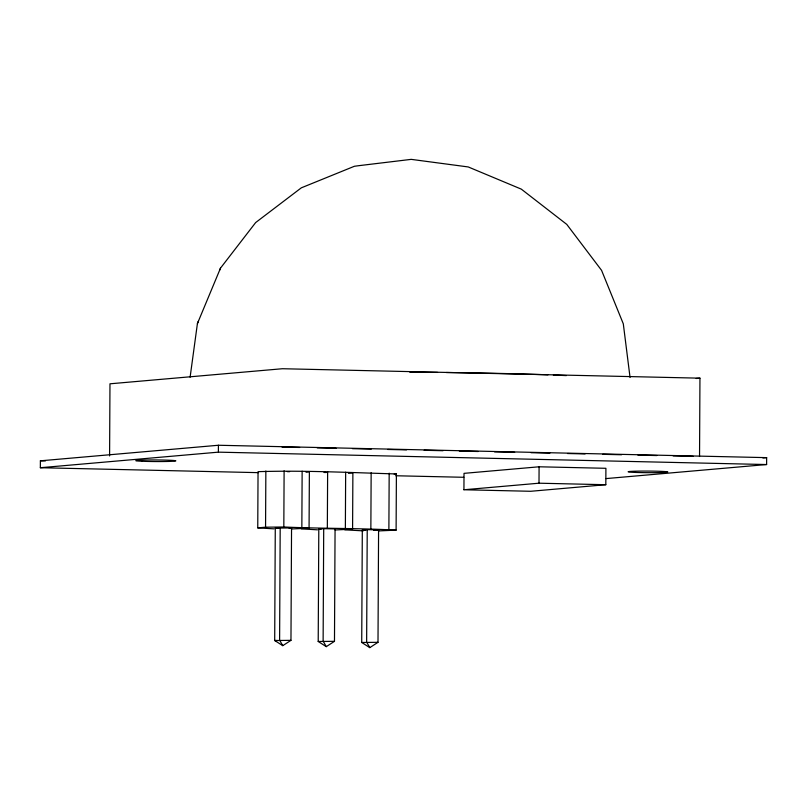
<?xml version="1.0" encoding="UTF-8"?>
<svg xmlns="http://www.w3.org/2000/svg" width="807" height="807" viewBox="0 0 807 807"><rect width="100%" height="100%" fill="white"/><g stroke="black" fill="none" stroke-linecap="round" stroke-linejoin="round"><path stroke-width="1.21" d="M258.381 472.65L40.35 467.727L40.39 460.817L218.415 445.252L766.65 457.64L766.61 464.539L606.138 478.581M109.591 455.945L109.974 383.809L282.44 368.728L699.951 378.17L699.538 456.51M40.35 467.727L218.384 452.152L218.415 445.252M273.997 528.847L257.756 527.869L258.048 471.671C304.148 470.209 350.329 472.65 396.398 473.941L396.106 530.138L378.564 530.925M257.756 527.869L265.564 527.193L265.856 470.985M275.278 528.111L274.693 640.516L282.763 645.671L290.964 640.344L291.549 527.939L275.278 528.111L278.687 528.182M280.19 527.677L279.605 640.082L282.763 645.671M396.106 530.138C358.722 528.081 321.236 528.706 283.822 526.991L284.114 470.794M301.848 527.405L302.141 471.197M318.21 641.494L318.795 529.089L323.708 528.666L335.066 528.918L334.481 641.323L326.28 646.659L318.21 641.494L334.481 641.323M323.708 528.666L323.123 641.071L326.28 646.659M327.339 527.98L327.632 471.772M345.366 528.383L345.658 472.186M361.718 642.483L362.313 530.078L367.225 529.644L378.584 529.906L377.999 642.311L369.798 647.638L361.718 642.483L377.999 642.311M367.225 529.644L366.64 642.049L369.798 647.638M370.857 528.958L371.149 472.761M388.883 529.372L389.176 473.164M463.934 489.768L464.015 473.356L539.086 466.789L605.906 468.302L605.815 484.714L530.754 491.281L463.934 489.768L539.005 483.201L605.815 484.714M539.005 483.201L539.086 466.789M190.109 377.232L197.412 323.587L198.31 321.347M219.716 270.113L220.513 268.106L255.648 222.571L301.304 187.839L354.364 166.282L358.469 165.717L411.227 159.362L468.242 166.948L521.302 189.131L566.776 224.396L601.568 270.345L623.307 323.839L630.055 377.494M197.412 323.587L220.513 268.106M696.199 378.493L699.951 378.17M306.024 472.266L309.374 471.974L309.071 528.171L291.529 528.958M348.422 473.346L352.881 472.952L352.588 529.16L335.046 529.947M394.169 474.133L396.398 473.941M762.887 457.973L766.65 457.64M289.088 528.151L291.549 527.939M373.661 530.33L378.584 529.906M265.564 527.193L283.822 526.991M282.026 447.078L299.639 447.471M317.242 447.875L336.105 448.299M352.457 448.672L371.321 449.096M387.663 449.459L406.526 449.892M424.139 450.286L443.003 450.71M459.344 451.083L478.208 451.506M494.56 451.88L514.674 452.334M531.026 452.707L549.89 453.13M567.492 453.524L585.105 453.927M602.708 454.321L621.572 454.755M637.923 455.118L656.787 455.552M673.129 455.915L693.253 456.369M218.384 452.152L766.61 464.539M40.39 460.817L45.424 460.938M287.302 471.631L289.572 471.681M324 472.458L326.28 472.509M395.753 475.757L463.813 477.29M318.795 529.089L321.065 529.14M362.313 530.078L365.712 530.149M317.514 529.826L301.273 528.857M363.281 530.865L344.791 529.836M290.964 640.344L274.693 640.516L276.962 640.566M409.785 372.198A221.925 8.907 0.3 0 1 437.565 372.41M446.321 372.511A221.925 8.907 0.3 0 1 547.943 374.841M553.35 375.053A221.925 8.907 0.3 0 1 566.353 375.598M635.694 472.438A19.792 0.797 0.3 0 0 667.571 472.095A19.792 0.797 0.3 0 0 640.718 471.096A19.792 0.797 0.3 0 0 635.694 472.438M142.294 461.271A19.973 0.797 0.3 0 0 175.341 461.029A19.973 0.797 0.3 0 0 149.941 459.96A19.973 0.797 0.3 0 0 142.294 461.271"/></g></svg>
